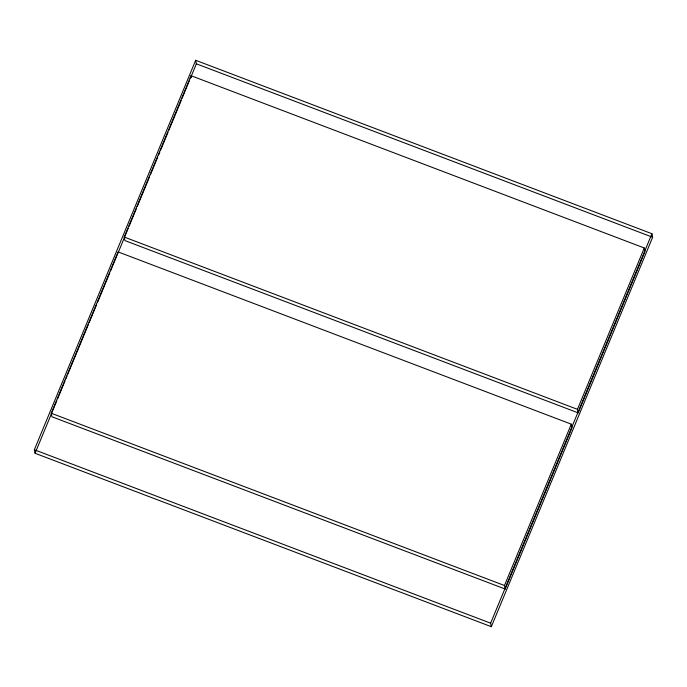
<?xml version="1.0" encoding="UTF-8"?>
<svg xmlns="http://www.w3.org/2000/svg" width="687" height="687" viewBox="0 0 687 687"><rect width="100%" height="100%" fill="white"/><g stroke="black" fill="none" stroke-linecap="round" stroke-linejoin="round"><path stroke-width="1.03" d="M34.35 449.745L195.666 60.293L651.946 233.726L652.65 237.255L491.334 626.707L35.054 453.274L34.35 449.745L490.63 623.186L491.334 626.707M51.233 413.239L118.07 251.889L571.301 424.171L572.005 427.692L505.177 589.034L51.937 416.76L51.233 413.239L504.473 585.513L505.177 589.034M124.21 237.049L191.046 75.707L644.277 247.99L644.981 251.511L578.153 412.853L124.914 240.579L124.21 237.049L577.449 409.332L578.153 412.853M35.054 453.274L56.815 400.744M57.631 398.769L65.025 380.924M65.84 378.949L67.077 375.969M67.893 373.994L88.417 324.444M89.241 322.461L96.627 304.624M97.451 302.641L109.765 272.911M110.581 270.927L128.237 228.316M129.053 226.332L136.447 208.496M137.263 206.512L149.577 176.782M150.401 174.807L157.787 156.962M158.611 154.987L159.839 152.007M160.664 150.032L168.049 132.196M168.873 130.212L181.188 100.482M182.003 98.499L189.397 80.662M190.213 78.679L196.37 63.814L195.666 60.293M504.473 585.513L571.301 424.171M577.449 409.332L644.277 247.99M490.63 623.186L651.946 233.726M196.37 63.814L652.65 237.255M191.046 75.707L191.398 77.468"/></g></svg>
